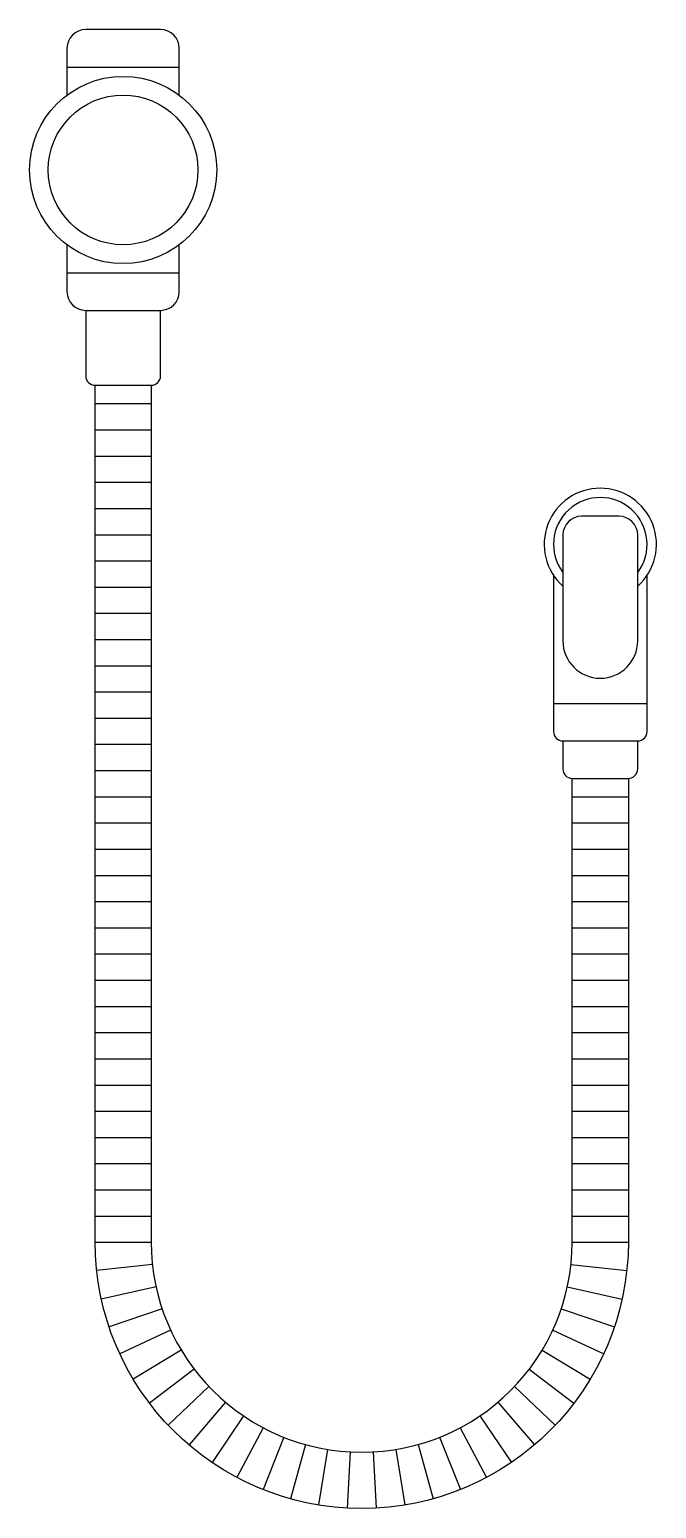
# Model space of a CAD drawing. Header units: millimetres. Extents: x -2993.903 to -2993.735, y 2925.659 to 2926.054.
import ezdxf

# ---------------------------------------------------------------- set-up
doc = ezdxf.new("R2010")
doc.units = ezdxf.units.MM
doc.header["$LTSCALE"] = 10
doc.layers.add('banheiro_acessórios', color=2, linetype='Continuous')

msp = doc.modelspace()

# ---------------------------------------------------------------- linework, layer by layer
at = {"layer": 'banheiro_acessórios'}
for p, q in [((-2993.892521566905, 2926.044136327548), (-2993.862521566905, 2926.044136327548)), ((-2993.892521566905, 2925.989136327548), (-2993.862521566905, 2925.989136327548)), ((-2993.762521566905, 2925.874136327549), (-2993.737521566905, 2925.874136327549))]:
    msp.add_line(p, q, dxfattribs=at)
at = {"layer": 'banheiro_acessórios', "color": 1}
for p, q in [((-2993.870021566905, 2925.954136327548), (-2993.885021566905, 2925.954136327548)), ((-2993.870021566905, 2925.947136327548), (-2993.885021566905, 2925.947136327548)), ((-2993.870021566905, 2925.940136327548), (-2993.885021566905, 2925.940136327548)), ((-2993.870021566905, 2925.933136327548), (-2993.885021566905, 2925.933136327548)), ((-2993.870021566905, 2925.926136327548), (-2993.885021566905, 2925.926136327548)), ((-2993.870021566905, 2925.919136327549), (-2993.885021566905, 2925.919136327549)), ((-2993.870021566905, 2925.912136327548), (-2993.885021566905, 2925.912136327548)), ((-2993.870021566905, 2925.905136327548), (-2993.885021566905, 2925.905136327548)), ((-2993.870021566905, 2925.898136327548), (-2993.885021566905, 2925.898136327548)), ((-2993.870021566905, 2925.891136327548), (-2993.885021566905, 2925.891136327548)), ((-2993.870021566905, 2925.884136327548), (-2993.885021566905, 2925.884136327548)), ((-2993.870021566905, 2925.877136327548), (-2993.885021566905, 2925.877136327548)), ((-2993.870021566905, 2925.870136327549), (-2993.885021566905, 2925.870136327549)), ((-2993.870021566905, 2925.863136327548), (-2993.885021566905, 2925.863136327548)), ((-2993.870021566905, 2925.856136327548), (-2993.885021566905, 2925.856136327548)), ((-2993.870021566905, 2925.849136327548), (-2993.885021566905, 2925.849136327548)), ((-2993.742521566905, 2925.849136327548), (-2993.757521566905, 2925.849136327548)), ((-2993.870021566905, 2925.842136327548), (-2993.885021566905, 2925.842136327548)), ((-2993.742521566905, 2925.842136327548), (-2993.757521566905, 2925.842136327548)), ((-2993.870021566905, 2925.835136327548), (-2993.885021566905, 2925.835136327548)), ((-2993.742521566905, 2925.835136327548), (-2993.757521566905, 2925.835136327548)), ((-2993.870021566905, 2925.828136327548), (-2993.885021566905, 2925.828136327548)), ((-2993.742521566905, 2925.828136327548), (-2993.757521566905, 2925.828136327548)), ((-2993.870021566905, 2925.821136327549), (-2993.885021566905, 2925.821136327549)), ((-2993.742521566905, 2925.821136327549), (-2993.757521566905, 2925.821136327549)), ((-2993.870021566905, 2925.814136327548), (-2993.885021566905, 2925.814136327548)), ((-2993.742521566905, 2925.814136327548), (-2993.757521566905, 2925.814136327548)), ((-2993.870021566905, 2925.807136327549), (-2993.885021566905, 2925.807136327549)), ((-2993.742521566905, 2925.807136327549), (-2993.757521566905, 2925.807136327549)), ((-2993.870021566905, 2925.800136327548), (-2993.885021566905, 2925.800136327548)), ((-2993.742521566905, 2925.800136327548), (-2993.757521566905, 2925.800136327548)), ((-2993.870021566905, 2925.793136327548), (-2993.885021566905, 2925.793136327548)), ((-2993.742521566905, 2925.793136327548), (-2993.757521566905, 2925.793136327548)), ((-2993.870021566905, 2925.786136327548), (-2993.885021566905, 2925.786136327548)), ((-2993.742521566905, 2925.786136327548), (-2993.757521566905, 2925.786136327548)), ((-2993.870021566905, 2925.779136327548), (-2993.885021566905, 2925.779136327548)), ((-2993.742521566905, 2925.779136327548), (-2993.757521566905, 2925.779136327548)), ((-2993.870021566905, 2925.772136327549), (-2993.885021566905, 2925.772136327549)), ((-2993.742521566905, 2925.772136327549), (-2993.757521566905, 2925.772136327549)), ((-2993.870021566905, 2925.765136327548), (-2993.885021566905, 2925.765136327548)), ((-2993.742521566905, 2925.765136327548), (-2993.757521566905, 2925.765136327548)), ((-2993.870021566905, 2925.758136327549), (-2993.885021566905, 2925.758136327549)), ((-2993.742521566905, 2925.758136327549), (-2993.757521566905, 2925.758136327549)), ((-2993.870021566905, 2925.751136327548), (-2993.885021566905, 2925.751136327548)), ((-2993.742521566905, 2925.751136327548), (-2993.757521566905, 2925.751136327548)), ((-2993.870021566905, 2925.744136327548), (-2993.885021566905, 2925.744136327548)), ((-2993.742521566905, 2925.744136327548), (-2993.757521566905, 2925.744136327548)), ((-2993.870021566905, 2925.737136327549), (-2993.885021566905, 2925.737136327549)), ((-2993.742521566905, 2925.737136327549), (-2993.757521566905, 2925.737136327549)), ((-2993.870021011347, 2925.730136327548), (-2993.885021128307, 2925.730136327548)), ((-2993.742521011347, 2925.730136327548), (-2993.757521128307, 2925.730136327548)), ((-2993.869691826995, 2925.724304632762), (-2993.884603896352, 2925.722682847486)), ((-2993.757851306815, 2925.724304632762), (-2993.742939237458, 2925.722682847486)), ((-2993.868706473164, 2925.718294240287), (-2993.883355781499, 2925.715069683683)), ((-2993.758836660646, 2925.718294240287), (-2993.744187352311, 2925.715069683683)), ((-2993.867077057784, 2925.712425616478), (-2993.881291855352, 2925.707636093526)), ((-2993.760466076026, 2925.712425616478), (-2993.746251278458, 2925.707636093526)), ((-2993.864822684262, 2925.706767565586), (-2993.878436315557, 2925.700469229062)), ((-2993.762720449549, 2925.706767565586), (-2993.749106818254, 2925.700469229062)), ((-2993.861969783065, 2925.701386423082), (-2993.874822640707, 2925.693653115225)), ((-2993.765573350746, 2925.701386423082), (-2993.752720493103, 2925.693653115225)), ((-2993.858551801851, 2925.696345277944), (-2993.870493197837, 2925.687267664716)), ((-2993.768991331959, 2925.696345277944), (-2993.757049935974, 2925.687267664716)), ((-2993.854608813326, 2925.691703232988), (-2993.865498745704, 2925.681387741105)), ((-2993.772934320485, 2925.691703232988), (-2993.762044388106, 2925.681387741105)), ((-2993.850187045424, 2925.687514711948), (-2993.859897839696, 2925.676082281121)), ((-2993.777356088386, 2925.687514711948), (-2993.767645294115, 2925.676082281121)), ((-2993.845338339332, 2925.683828821402), (-2993.853756145312, 2925.67141348643)), ((-2993.782204794479, 2925.683828821402), (-2993.773786988498, 2925.67141348643)), ((-2993.840119541695, 2925.680688775048), (-2993.847145668305, 2925.667436094382)), ((-2993.834591838143, 2925.678131387059), (-2993.840143910473, 2925.664196736262)), ((-2993.792951295668, 2925.678131387059), (-2993.787399223337, 2925.664196736262)), ((-2993.787423592116, 2925.680688775048), (-2993.780397465505, 2925.667436094382)), ((-2993.828820035948, 2925.676186640469), (-2993.832832961025, 2925.661733390582)), ((-2993.822871804211, 2925.674877335656), (-2993.82529853416, 2925.660074937818)), ((-2993.816816880513, 2925.674218823019), (-2993.817628964142, 2925.659240821812)), ((-2993.810726253297, 2925.674218823019), (-2993.809914169668, 2925.659240821812)), ((-2993.804671329599, 2925.674877335656), (-2993.802244599651, 2925.660074937818)), ((-2993.798723097863, 2925.676186640469), (-2993.794710172785, 2925.661733390582))]:
    msp.add_line(p, q, dxfattribs=at)
at = {"layer": 'banheiro_acessórios'}
for points in [[(-2993.862521566905, 2926.036636327548), (-2993.862521566905, 2926.049136327548, 0.4142135623731199), (-2993.867521566905, 2926.054136327548), (-2993.887521566905, 2926.054136327548, 0.4142135623730701), (-2993.892521566905, 2926.049136327548), (-2993.892521566905, 2926.036636327548)], [(-2993.892521566905, 2925.996636327548), (-2993.892521566905, 2925.984136327548, 0.4142135623730951), (-2993.887521566905, 2925.979136327548), (-2993.867521566905, 2925.979136327548, 0.4142135623730951), (-2993.862521566905, 2925.984136327548), (-2993.862521566905, 2925.996636327548)], [(-2993.887521566905, 2925.979136327548), (-2993.887521566905, 2925.961636327548, 0.4142135623730945), (-2993.885021566905, 2925.959136327549), (-2993.870021566905, 2925.959136327549, 0.4142135623730955), (-2993.867521566905, 2925.961636327548), (-2993.867521566905, 2925.979136327548)], [(-2993.742521566905, 2925.854136327548), (-2993.742521566905, 2925.730386327548, -1), (-2993.885021566905, 2925.730386327548), (-2993.885021566905, 2925.959136327549)], [(-2993.870021566905, 2925.959136327549), (-2993.870021566905, 2925.730386327548, 1), (-2993.757521566905, 2925.730386327548), (-2993.757521566905, 2925.854136327548)], [(-2993.762521566905, 2925.908344765572), (-2993.762521566905, 2925.866636327548, 0.4142135623730954), (-2993.760021566905, 2925.864136327548), (-2993.740021566905, 2925.864136327548, 0.4142135623730945), (-2993.737521566905, 2925.866636327548), (-2993.737521566905, 2925.908344765572)], [(-2993.760021566905, 2925.864136327548), (-2993.760021566905, 2925.856636327549, 0.4142135623730981), (-2993.757521566905, 2925.854136327548), (-2993.742521566905, 2925.854136327548, 0.4142135623730919), (-2993.740021566905, 2925.856636327549), (-2993.740021566905, 2925.864136327548)]]:
    msp.add_lwpolyline(points, format="xyb", dxfattribs=at)
msp.add_lwpolyline([(-2993.755021566905, 2925.924136327548, 0.4142135623730951), (-2993.760021566905, 2925.919136327549), (-2993.760021566905, 2925.890879595273, 1), (-2993.740021566905, 2925.890879595273), (-2993.740021566905, 2925.919136327549, 0.4142135623730945), (-2993.745021566906, 2925.924136327548)], format="xyb", close=True, dxfattribs=at)
for radius in [0.02499999999997726, 0.01999999999998181]:
    msp.add_circle((-2993.877521566905, 2926.016636327548), radius, dxfattribs=at)
for radius, start, end in [(0.01499999999998643, 311.8103148961416, 228.1896851038584), (0.0124999999999887, 323.1301023538954, 216.8698976461046)]:
    msp.add_arc((-2993.750021566905, 2925.916636327548), radius, start, end, dxfattribs=at)

doc.saveas('drawing.dxf')
